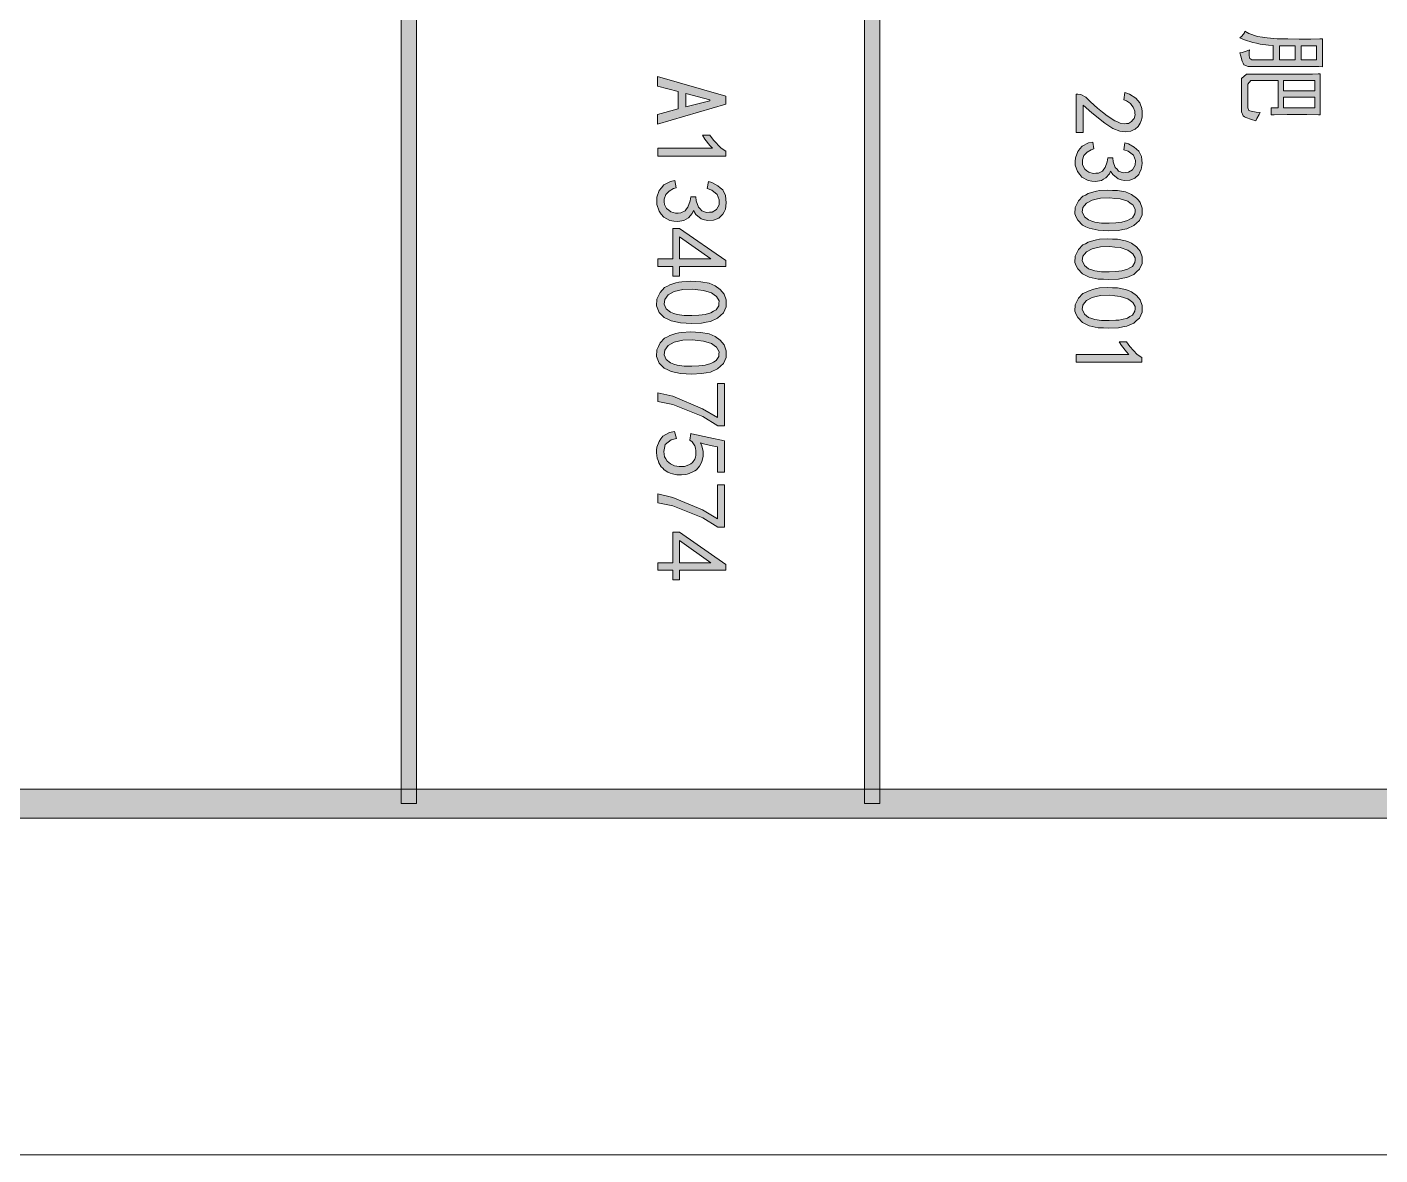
# Model space of a CAD drawing. Header units: millimetres. Extents: x 117 to 78452272, y 10 to 169749766.
# Drawn here: x 78438842 to 78443465, y 169648478 to 169652331 of the extents above; entities that cross this region are included whole.
import ezdxf

# ---------------------------------------------------------------- set-up
doc = ezdxf.new("R2010")
doc.units = ezdxf.units.MM

msp = doc.modelspace()

# ---------------------------------------------------------------- hatches: boundary and pattern name
h = msp.add_hatch(color=0)
h.dxf.hatch_style = 2
h.paths.add_polyline_path([(78440172.786, 169649677.669), (78440121.076, 169649677.669), (78440121.076, 169655684.228), (78440172.786, 169655684.228)])
h = msp.add_hatch(color=0)
h.dxf.hatch_style = 2
h.paths.add_polyline_path([(78441755.977, 169649677.669), (78441704.267, 169649677.669), (78441704.267, 169655684.228), (78441755.977, 169655684.228)])
h = msp.add_hatch(color=0)
h.paths.add_polyline_path([(78443019.858, 169652253.263), (78443018.996, 169652244.645), (78443018.996, 169652232.148), (78443019.858, 169652227.839), (78443020.289, 169652223.53), (78443028.046, 169652219.221), (78443035.371, 169652219.221), (78443100.44, 169652219.221), (78443100.44, 169652267.484), (78443084.496, 169652268.776), (78443056.486, 169652272.655), (78443043.559, 169652275.24), (78443031.062, 169652277.826), (78443002.621, 169652286.875), (78442987.108, 169652293.339), (78442993.572, 169652299.371), (78443002.19, 169652311.006), (78443003.914, 169652317.039), (78443017.703, 169652308.852), (78443047.437, 169652298.51), (78443063.812, 169652295.924), (78443080.187, 169652293.339), (78443114.66, 169652290.322), (78443132.759, 169652290.322), (78443150.857, 169652289.891), (78443189.209, 169652289.46), (78443209.462, 169652289.46), (78443229.715, 169652289.46), (78443259.448, 169652290.322), (78443269.359, 169652290.753), (78443269.359, 169652194.659), (78443256.432, 169652195.52), (78443231.008, 169652195.951), (78443218.511, 169652195.951), (78443026.322, 169652195.951), (78443014.687, 169652195.951), (78443000.036, 169652201.984), (78442997.45, 169652207.586), (78442994.865, 169652213.619), (78442989.694, 169652230.856), (78442987.108, 169652242.921), (78442994.865, 169652244.214), (78443011.24, 169652249.385)])
h.paths.add_polyline_path([(78443122.416, 169652219.221), (78443175.85, 169652219.221), (78443175.85, 169652266.191), (78443122.416, 169652266.191)])
h.paths.add_polyline_path([(78443196.534, 169652219.221), (78443248.244, 169652219.221), (78443248.244, 169652266.191), (78443196.534, 169652266.191)])
h = msp.add_hatch(color=0)
h.paths.add_polyline_path([(78440996.27, 169651999.453), (78440996.27, 169652031.772), (78441067.802, 169652050.732), (78441067.802, 169652110.199), (78440996.27, 169652129.159), (78440996.27, 169652161.478), (78441230.258, 169652094.255), (78441230.258, 169652067.107)])
h.paths.add_polyline_path([(78441093.657, 169652057.627), (78441175.962, 169652079.173), (78441175.962, 169652081.758), (78441093.657, 169652103.735)])
h = msp.add_hatch(color=0)
h.paths.add_polyline_path([(78443261.603, 169652030.91), (78443255.57, 169652031.341), (78443215.926, 169652032.203), (78443182.314, 169652032.203), (78443148.272, 169652032.203), (78443104.318, 169652031.341), (78443093.976, 169652030.91), (78443093.976, 169652054.179), (78443117.245, 169652054.179), (78443117.245, 169652147.688), (78443035.371, 169652147.688), (78443024.167, 169652147.688), (78443013.394, 169652135.623), (78443013.394, 169652123.126), (78443013.394, 169652061.936), (78443013.394, 169652055.041), (78443017.273, 169652045.992), (78443021.151, 169652044.699), (78443025.029, 169652042.976), (78443042.266, 169652039.959), (78443056.055, 169652038.666), (78443052.177, 169652032.203), (78443044.851, 169652017.982), (78443041.835, 169652010.226), (78443026.753, 169652014.535), (78443006.93, 169652021.861), (78443002.19, 169652024.446), (78442997.45, 169652027.032), (78442992.279, 169652040.821), (78442992.279, 169652051.594), (78442992.279, 169652139.932), (78442992.279, 169652155.014), (78443009.947, 169652170.096), (78443027.615, 169652170.096), (78443223.682, 169652170.096), (78443234.886, 169652170.096), (78443253.846, 169652170.527), (78443261.603, 169652171.389)])
h.paths.add_polyline_path([(78443135.344, 169652054.179), (78443243.073, 169652054.179), (78443243.073, 169652090.807), (78443135.344, 169652090.807)])
h.paths.add_polyline_path([(78443135.344, 169652112.784), (78443243.073, 169652112.784), (78443243.073, 169652147.688), (78443135.344, 169652147.688)])
h = msp.add_hatch(color=0)
h.dxf.hatch_style = 2
h.paths.add_polyline_path([(78442432.948, 169652101.58), (78442442.86, 169652100.719), (78442460.096, 169652091.669), (78442467.853, 169652083.051), (78442476.04, 169652074.863), (78442500.172, 169652053.318), (78442516.977, 169652040.39), (78442533.352, 169652027.462), (78442559.207, 169652010.657), (78442568.257, 169652006.348), (78442577.306, 169652002.469), (78442592.819, 169651999.884), (78442599.283, 169652000.746), (78442605.746, 169652001.608), (78442616.519, 169652007.64), (78442620.829, 169652013.242), (78442625.138, 169652018.413), (78442628.585, 169652030.479), (78442627.723, 169652036.943), (78442627.292, 169652043.837), (78442622.121, 169652056.765), (78442617.381, 169652063.229), (78442613.072, 169652069.262), (78442599.283, 169652078.742), (78442590.233, 169652081.758), (78442594.112, 169652106.751), (78442609.194, 169652101.58), (78442630.74, 169652088.222), (78442637.634, 169652080.034), (78442644.529, 169652071.847), (78442651.855, 169652052.887), (78442652.716, 169652041.683), (78442653.147, 169652035.219), (78442653.147, 169652023.584), (78442651.855, 169652018.413), (78442650.993, 169652013.242), (78442646.253, 169652002.469), (78442642.805, 169651996.867), (78442639.358, 169651991.265), (78442628.585, 169651982.216), (78442621.259, 169651978.769), (78442614.365, 169651974.891), (78442597.128, 169651972.305), (78442586.786, 169651973.598), (78442576.875, 169651974.46), (78442552.744, 169651984.371), (78442538.954, 169651993.42), (78442524.734, 169652002.469), (78442481.211, 169652037.805), (78442451.047, 169652063.66), (78442451.047, 169651970.151), (78442427.777, 169651970.151), (78442427.777, 169652101.58)])
h = msp.add_hatch(color=0)
h.dxf.hatch_style = 2
h.paths.add_polyline_path([(78441184.15, 169651917.148), (78441175.531, 169651925.766), (78441158.726, 169651948.174), (78441150.538, 169651961.532), (78441175.962, 169651961.532), (78441187.597, 169651944.726), (78441214.745, 169651917.148), (78441230.258, 169651906.375), (78441230.258, 169651890), (78440997.562, 169651890), (78440997.562, 169651917.148)])
h = msp.add_hatch(color=0)
h.dxf.hatch_style = 2
h.paths.add_polyline_path([(78442483.797, 169651937.832), (78442487.675, 169651914.131), (78442479.057, 169651911.546), (78442465.267, 169651903.358), (78442459.665, 169651897.325), (78442454.063, 169651891.723), (78442448.892, 169651877.072), (78442449.323, 169651868.023), (78442449.323, 169651859.405), (78442456.649, 169651845.184), (78442463.544, 169651840.013), (78442470.438, 169651834.842), (78442485.951, 169651830.533), (78442494.57, 169651830.964), (78442503.619, 169651831.826), (78442516.977, 169651838.721), (78442522.148, 169651844.754), (78442526.888, 169651850.786), (78442533.783, 169651870.609), (78442535.507, 169651884.398), (78442552.744, 169651884.398), (78442554.036, 169651870.609), (78442560.931, 169651850.786), (78442566.964, 169651844.754), (78442572.566, 169651838.721), (78442588.079, 169651833.119), (78442597.559, 169651833.55), (78442606.608, 169651834.412), (78442620.398, 169651842.599), (78442624.707, 169651850.355), (78442629.016, 169651858.543), (78442629.878, 169651874.918), (78442626.43, 169651883.536), (78442623.414, 169651892.585), (78442605.316, 169651906.375), (78442590.233, 169651911.546), (78442594.112, 169651935.246), (78442605.746, 169651931.368), (78442625.138, 169651920.595), (78442633.325, 169651913.7), (78442641.082, 169651906.806), (78442650.131, 169651888.276), (78442651.424, 169651876.641), (78442652.716, 169651865.007), (78442649.7, 169651844.323), (78442645.391, 169651835.704), (78442641.082, 169651826.655), (78442628.154, 169651814.589), (78442619.536, 169651811.142), (78442610.917, 169651807.264), (78442591.526, 169651806.402), (78442581.184, 169651808.987), (78442570.842, 169651811.573), (78442552.744, 169651826.655), (78442544.556, 169651838.721), (78442540.678, 169651829.671), (78442529.043, 169651815.882), (78442521.287, 169651811.142), (78442513.53, 169651805.971), (78442493.277, 169651802.955), (78442480.349, 169651804.247), (78442467.853, 169651805.971), (78442447.169, 169651817.606), (78442439.412, 169651827.086), (78442431.656, 169651836.997), (78442424.33, 169651858.974), (78442424.33, 169651871.47), (78442424.761, 169651883.536), (78442432.518, 169651905.082), (78442440.274, 169651914.131), (78442447.6, 169651923.18), (78442469.146, 169651935.246)])
h = msp.add_hatch(color=0)
h.dxf.hatch_style = 2
h.paths.add_polyline_path([(78441055.736, 169651805.971), (78441060.045, 169651781.84), (78441050.996, 169651779.254), (78441036.345, 169651770.205), (78441030.743, 169651764.172), (78441025.141, 169651758.139), (78441019.539, 169651743.057), (78441019.97, 169651734.008), (78441020.401, 169651724.528), (78441027.727, 169651710.307), (78441035.052, 169651704.705), (78441041.947, 169651699.534), (78441058.322, 169651694.794), (78441067.371, 169651695.225), (78441076.42, 169651696.087), (78441090.641, 169651702.982), (78441095.812, 169651709.445), (78441100.552, 169651715.909), (78441107.877, 169651736.593), (78441110.032, 169651750.814), (78441127.269, 169651750.814), (78441128.992, 169651736.593), (78441136.318, 169651715.909), (78441142.351, 169651709.445), (78441148.383, 169651702.982), (78441164.327, 169651697.38), (78441174.239, 169651697.811), (78441183.719, 169651698.673), (78441197.939, 169651707.291), (78441202.679, 169651715.478), (78441206.988, 169651723.666), (78441207.85, 169651740.902), (78441204.403, 169651749.952), (78441200.955, 169651759.001), (78441181.995, 169651773.652), (78441166.482, 169651779.254), (78441170.791, 169651803.385), (78441182.857, 169651799.507), (78441203.11, 169651788.303), (78441211.297, 169651780.978), (78441219.485, 169651774.083), (78441228.965, 169651754.692), (78441230.258, 169651742.626), (78441231.551, 169651730.56), (78441228.534, 169651709.015), (78441224.225, 169651699.965), (78441219.916, 169651690.916), (78441206.126, 169651677.989), (78441197.077, 169651674.541), (78441188.028, 169651670.663), (78441168.206, 169651669.801), (78441157.002, 169651672.386), (78441146.229, 169651674.972), (78441127.269, 169651690.485), (78441119.512, 169651703.413), (78441115.203, 169651693.932), (78441103.137, 169651679.281), (78441094.95, 169651674.541), (78441086.762, 169651669.37), (78441065.647, 169651665.923), (78441052.289, 169651667.646), (78441039.361, 169651669.37), (78441017.815, 169651681.005), (78441009.628, 169651691.347), (78441001.871, 169651701.258), (78440994.115, 169651724.528), (78440994.115, 169651737.024), (78440994.546, 169651749.952), (78441002.733, 169651772.359), (78441010.49, 169651781.84), (78441018.246, 169651791.32), (78441041.085, 169651803.385)])
h = msp.add_hatch(color=0)
h.paths.add_polyline_path([(78442551.882, 169651772.79), (78442569.118, 169651771.928), (78442596.266, 169651767.188), (78442606.608, 169651762.879), (78442616.519, 169651758.57), (78442633.325, 169651746.504), (78442639.789, 169651738.748), (78442646.253, 169651730.991), (78442652.716, 169651712.031), (78442652.716, 169651700.396), (78442652.716, 169651689.192), (78442643.236, 169651669.37), (78442633.756, 169651660.752), (78442624.276, 169651652.564), (78442600.575, 169651641.36), (78442586.355, 169651638.775), (78442572.135, 169651636.189), (78442539.385, 169651634.466), (78442520.856, 169651635.328), (78442502.326, 169651636.62), (78442472.162, 169651643.084), (78442460.096, 169651648.255), (78442448.461, 169651653.857), (78442432.518, 169651670.663), (78442427.777, 169651681.436), (78442423.037, 169651692.64), (78442424.33, 169651714.616), (78442429.501, 169651725.82), (78442435.103, 169651737.024), (78442449.754, 169651752.537), (78442458.803, 169651756.846), (78442467.853, 169651761.586), (78442487.244, 169651768.05), (78442497.155, 169651769.774), (78442507.497, 169651771.928), (78442534.645, 169651773.221)])
h.paths.add_polyline_path([(78442559.638, 169651745.212), (78442541.971, 169651747.366), (78442510.083, 169651746.073), (78442495.862, 169651742.626), (78442482.073, 169651739.61), (78442462.251, 169651728.837), (78442456.218, 169651721.08), (78442450.616, 169651713.755), (78442448.031, 169651698.673), (78442451.909, 169651690.485), (78442455.356, 169651682.729), (78442469.576, 169651671.525), (78442480.349, 169651668.077), (78442491.122, 169651664.199), (78442514.392, 169651660.752), (78442527.319, 169651660.752), (78442539.816, 169651660.752), (78442563.085, 169651661.614), (78442573.428, 169651662.906), (78442583.77, 169651663.768), (78442602.73, 169651669.37), (78442610.917, 169651674.541), (78442619.536, 169651679.281), (78442628.154, 169651692.209), (78442628.585, 169651700.396), (78442629.016, 169651708.584), (78442620.829, 169651722.804), (78442612.21, 169651728.837), (78442604.023, 169651735.3), (78442577.737, 169651743.488)])
h = msp.add_hatch(color=0)
h.paths.add_polyline_path([(78441048.841, 169651538.371), (78441048.841, 169651642.653), (78441072.111, 169651642.653), (78441230.258, 169651533.2), (78441230.258, 169651512.947), (78441072.111, 169651512.947), (78441072.111, 169651480.197), (78441048.841, 169651480.197), (78441048.841, 169651512.947), (78440997.562, 169651512.947), (78440997.562, 169651538.371)])
h.paths.add_polyline_path([(78441072.111, 169651538.371), (78441178.979, 169651538.371), (78441072.111, 169651614.213)])
h = msp.add_hatch(color=0)
h.paths.add_polyline_path([(78442551.882, 169651606.025), (78442569.118, 169651605.594), (78442596.266, 169651600.854), (78442606.608, 169651596.545), (78442616.519, 169651592.236), (78442633.325, 169651580.17), (78442639.789, 169651572.414), (78442646.253, 169651564.657), (78442652.716, 169651545.266), (78442652.716, 169651534.062), (78442652.716, 169651522.858), (78442643.236, 169651503.036), (78442633.756, 169651494.418), (78442624.276, 169651485.799), (78442600.575, 169651475.026), (78442586.355, 169651472.441), (78442572.135, 169651469.855), (78442539.385, 169651468.132), (78442520.856, 169651468.993), (78442502.326, 169651469.855), (78442472.162, 169651476.75), (78442460.096, 169651481.921), (78442448.461, 169651487.523), (78442432.518, 169651504.329), (78442427.777, 169651515.102), (78442423.037, 169651526.306), (78442424.33, 169651548.282), (78442429.501, 169651559.486), (78442435.103, 169651570.259), (78442449.754, 169651586.203), (78442458.803, 169651590.512), (78442467.853, 169651595.252), (78442487.244, 169651601.716), (78442497.155, 169651603.44), (78442507.497, 169651605.594), (78442534.645, 169651606.887)])
h.paths.add_polyline_path([(78442559.638, 169651578.877), (78442541.971, 169651581.032), (78442510.083, 169651579.739), (78442495.862, 169651576.292), (78442482.073, 169651573.276), (78442462.251, 169651562.503), (78442456.218, 169651554.746), (78442450.616, 169651547.42), (78442448.031, 169651532.338), (78442451.909, 169651524.151), (78442455.356, 169651516.394), (78442469.576, 169651505.191), (78442480.349, 169651501.743), (78442491.122, 169651497.865), (78442514.392, 169651494.418), (78442527.319, 169651494.418), (78442539.816, 169651494.418), (78442563.085, 169651495.279), (78442573.428, 169651496.572), (78442583.77, 169651497.434), (78442602.73, 169651503.036), (78442610.917, 169651508.207), (78442619.536, 169651512.947), (78442628.154, 169651525.875), (78442628.585, 169651534.062), (78442629.016, 169651542.25), (78442620.829, 169651556.47), (78442612.21, 169651562.503), (78442604.023, 169651568.966), (78442577.737, 169651577.154)])
h = msp.add_hatch(color=0)
h.paths.add_polyline_path([(78441126.838, 169651461.668), (78441144.505, 169651460.806), (78441172.946, 169651455.635), (78441183.719, 169651451.326), (78441194.061, 169651447.017), (78441211.297, 169651434.52), (78441218.192, 169651426.333), (78441224.656, 169651418.145), (78441231.551, 169651398.323), (78441231.551, 169651386.257), (78441231.551, 169651374.623), (78441221.639, 169651353.939), (78441211.728, 169651345.32), (78441202.248, 169651336.271), (78441177.255, 169651325.067), (78441162.604, 169651322.051), (78441147.522, 169651319.465), (78441113.479, 169651317.741), (78441094.519, 169651319.034), (78441075.128, 169651319.896), (78441043.671, 169651326.791), (78441031.605, 169651332.393), (78441019.108, 169651337.995), (78441002.302, 169651355.231), (78440997.562, 169651366.866), (78440992.822, 169651378.501), (78440994.115, 169651401.339), (78440999.717, 169651412.974), (78441005.319, 169651424.178), (78441020.832, 169651440.553), (78441030.312, 169651445.293), (78441039.361, 169651450.033), (78441059.614, 169651456.928), (78441069.956, 169651458.652), (78441080.298, 169651460.806), (78441108.739, 169651462.099)])
h.paths.add_polyline_path([(78441135.025, 169651433.227), (78441116.496, 169651434.951), (78441083.315, 169651433.658), (78441068.664, 169651430.211), (78441054.013, 169651427.194), (78441033.328, 169651415.991), (78441027.296, 169651408.234), (78441021.263, 169651400.478), (78441019.108, 169651384.534), (78441022.556, 169651376.346), (78441026.434, 169651368.159), (78441041.085, 169651356.524), (78441052.289, 169651352.646), (78441063.493, 169651348.767), (78441088.055, 169651345.32), (78441100.982, 169651345.32), (78441114.341, 169651345.32), (78441138.041, 169651346.182), (78441149.245, 169651347.044), (78441160.018, 169651348.337), (78441179.41, 169651354.369), (78441188.459, 169651359.54), (78441197.077, 169651364.28), (78441206.126, 169651378.07), (78441206.557, 169651386.257), (78441206.988, 169651394.876), (78441198.37, 169651409.958), (78441189.752, 169651415.991), (78441180.702, 169651422.454), (78441153.554, 169651431.073)])
h = msp.add_hatch(color=0)
h.paths.add_polyline_path([(78442551.882, 169651439.691), (78442569.118, 169651439.26), (78442596.266, 169651434.52), (78442606.608, 169651430.211), (78442616.519, 169651425.902), (78442633.325, 169651413.836), (78442639.789, 169651406.08), (78442646.253, 169651398.323), (78442652.716, 169651378.932), (78442652.716, 169651367.728), (78442652.716, 169651356.524), (78442643.236, 169651336.702), (78442633.756, 169651328.083), (78442624.276, 169651319.465), (78442600.575, 169651308.692), (78442586.355, 169651306.107), (78442572.135, 169651303.521), (78442539.385, 169651301.798), (78442520.856, 169651302.659), (78442502.326, 169651303.521), (78442472.162, 169651309.985), (78442460.096, 169651315.587), (78442448.461, 169651321.189), (78442432.518, 169651337.995), (78442427.777, 169651348.767), (78442423.037, 169651359.971), (78442424.33, 169651381.948), (78442429.501, 169651393.152), (78442435.103, 169651403.925), (78442449.754, 169651419.869), (78442458.803, 169651424.178), (78442467.853, 169651428.918), (78442487.244, 169651435.382), (78442497.155, 169651437.106), (78442507.497, 169651439.26), (78442534.645, 169651440.553)])
h.paths.add_polyline_path([(78442559.638, 169651412.543), (78442541.971, 169651414.698), (78442510.083, 169651413.405), (78442495.862, 169651409.958), (78442482.073, 169651406.511), (78442462.251, 169651396.168), (78442456.218, 169651388.412), (78442450.616, 169651381.086), (78442448.031, 169651365.573), (78442451.909, 169651357.817), (78442455.356, 169651350.06), (78442469.576, 169651338.856), (78442480.349, 169651335.409), (78442491.122, 169651331.531), (78442514.392, 169651328.083), (78442527.319, 169651328.083), (78442539.816, 169651328.083), (78442563.085, 169651328.945), (78442573.428, 169651329.807), (78442583.77, 169651331.1), (78442602.73, 169651336.702), (78442610.917, 169651341.873), (78442619.536, 169651346.613), (78442628.154, 169651359.54), (78442628.585, 169651367.728), (78442629.016, 169651375.915), (78442620.829, 169651390.136), (78442612.21, 169651396.168), (78442604.023, 169651402.632), (78442577.737, 169651410.389)])
h = msp.add_hatch(color=0)
h.paths.add_polyline_path([(78441126.838, 169651288.439), (78441144.505, 169651287.577), (78441172.946, 169651282.837), (78441183.719, 169651278.097), (78441194.061, 169651273.788), (78441211.297, 169651261.291), (78441218.192, 169651253.104), (78441224.656, 169651245.347), (78441231.551, 169651225.094), (78441231.551, 169651213.459), (78441231.551, 169651201.394), (78441221.639, 169651181.141), (78441211.728, 169651172.091), (78441202.248, 169651163.473), (78441177.255, 169651151.838), (78441162.604, 169651149.253), (78441147.522, 169651146.667), (78441113.479, 169651144.943), (78441094.519, 169651145.805), (78441075.128, 169651146.667), (78441043.671, 169651153.562), (78441031.605, 169651159.164), (78441019.108, 169651165.197), (78441002.302, 169651182.433), (78440997.562, 169651193.637), (78440992.822, 169651205.272), (78440994.115, 169651228.111), (78440999.717, 169651239.745), (78441005.319, 169651251.38), (78441020.832, 169651267.324), (78441030.312, 169651272.064), (78441039.361, 169651276.804), (78441059.614, 169651283.699), (78441069.956, 169651285.854), (78441080.298, 169651287.577), (78441108.739, 169651289.301)])
h.paths.add_polyline_path([(78441135.025, 169651259.998), (78441116.496, 169651262.153), (78441083.315, 169651260.86), (78441068.664, 169651257.413), (78441054.013, 169651253.966), (78441033.328, 169651242.762), (78441027.296, 169651235.005), (78441021.263, 169651227.249), (78441019.108, 169651211.305), (78441022.556, 169651203.117), (78441026.434, 169651195.361), (78441041.085, 169651183.295), (78441052.289, 169651179.417), (78441063.493, 169651175.97), (78441088.055, 169651172.091), (78441100.982, 169651172.091), (78441114.341, 169651172.091), (78441138.041, 169651173.384), (78441149.245, 169651174.246), (78441160.018, 169651175.108), (78441179.41, 169651181.141), (78441188.459, 169651186.312), (78441197.077, 169651191.483), (78441206.126, 169651204.841), (78441206.557, 169651213.459), (78441206.988, 169651221.647), (78441198.37, 169651236.729), (78441189.752, 169651243.193), (78441180.702, 169651249.656), (78441153.554, 169651257.844)])
h = msp.add_hatch(color=0)
h.dxf.hatch_style = 2
h.paths.add_polyline_path([(78442607.039, 169651212.167), (78442598.852, 169651220.785), (78442582.477, 169651242.331), (78442574.72, 169651255.258), (78442599.283, 169651255.258), (78442610.486, 169651238.884), (78442636.342, 169651212.167), (78442651.424, 169651201.825), (78442651.424, 169651186.312), (78442427.777, 169651186.312), (78442427.777, 169651212.167)])
h = msp.add_hatch(color=0)
h.dxf.hatch_style = 2
h.paths.add_polyline_path([(78440997.562, 169651081.599), (78441048.841, 169651069.533), (78441150.969, 169651026.872), (78441201.817, 169650996.277), (78441201.817, 169651112.625), (78441225.949, 169651112.625), (78441225.949, 169650968.267), (78441203.11, 169650968.267), (78441151.831, 169650999.724), (78441048.841, 169651041.523), (78440997.562, 169651051.865)])
h = msp.add_hatch(color=0)
h.dxf.hatch_style = 2
h.paths.add_polyline_path([(78441061.338, 169650924.745), (78441042.809, 169650920.005), (78441022.556, 169650904.061), (78441020.832, 169650892.426), (78441018.677, 169650880.791), (78441020.832, 169650862.262), (78441025.572, 169650855.367), (78441029.881, 169650848.041), (78441041.085, 169650838.13), (78441048.411, 169650835.114), (78441055.305, 169650831.667), (78441071.249, 169650829.081), (78441080.298, 169650829.512), (78441088.917, 169650829.943), (78441103.999, 169650834.683), (78441110.032, 169650838.992), (78441116.065, 169650843.301), (78441124.252, 169650854.505), (78441125.976, 169650861.4), (78441128.13, 169650867.864), (78441128.13, 169650883.377), (78441125.976, 169650891.564), (78441124.252, 169650900.182), (78441114.772, 169650913.972), (78441107.015, 169650919.574), (78441110.032, 169650942.412), (78441113.91, 169650941.12), (78441172.084, 169650928.192), (78441225.949, 169650916.557), (78441225.949, 169650809.69), (78441201.817, 169650809.69), (78441201.817, 169650896.304), (78441183.719, 169650899.752), (78441154.416, 169650906.646), (78441143.643, 169650910.094), (78441148.383, 169650899.752), (78441152.693, 169650880.791), (78441152.262, 169650872.173), (78441152.262, 169650863.124), (78441147.953, 169650846.318), (78441144.505, 169650838.13), (78441140.627, 169650830.374), (78441130.285, 169650818.308), (78441124.252, 169650814.43), (78441117.788, 169650810.983), (78441104.861, 169650805.381), (78441098.397, 169650803.657), (78441091.933, 169650801.933), (78441078.144, 169650800.64), (78441070.818, 169650801.071), (78441063.062, 169650801.502), (78441047.98, 169650804.519), (78441040.223, 169650807.104), (78441032.467, 169650809.69), (78441019.539, 169650817.877), (78441014.368, 169650823.479), (78441009.628, 169650828.65), (78441001.441, 169650842.009), (78440998.424, 169650849.765), (78440995.408, 169650857.522), (78440992.822, 169650875.62), (78440993.684, 169650885.531), (78440994.115, 169650895.873), (78441001.871, 169650914.834), (78441008.335, 169650924.314), (78441015.23, 169650933.363), (78441038.069, 169650945.86), (78441054.443, 169650949.307)])
h = msp.add_hatch(color=0)
h.dxf.hatch_style = 2
h.paths.add_polyline_path([(78440997.562, 169650735.572), (78441048.841, 169650723.506), (78441150.969, 169650680.845), (78441201.817, 169650650.25), (78441201.817, 169650766.598), (78441225.949, 169650766.598), (78441225.949, 169650621.81), (78441203.11, 169650621.81), (78441151.831, 169650653.698), (78441048.841, 169650695.497), (78440997.562, 169650705.839)])
h = msp.add_hatch(color=0)
h.paths.add_polyline_path([(78441048.841, 169650500.291), (78441048.841, 169650604.573), (78441072.111, 169650604.573), (78441230.258, 169650495.12), (78441230.258, 169650474.867), (78441072.111, 169650474.867), (78441072.111, 169650442.117), (78441048.841, 169650442.117), (78441048.841, 169650474.867), (78440997.562, 169650474.867), (78440997.562, 169650500.291)])
h.paths.add_polyline_path([(78441072.111, 169650500.291), (78441178.979, 169650500.291), (78441072.111, 169650576.132)])
h = msp.add_hatch(color=0)
h.dxf.hatch_style = 2
h.paths.add_polyline_path([(78382125.616, 169649627.683), (78382225.589, 169649727.656), (78451021.565, 169649727.656), (78451121.538, 169649627.683)])

# ---------------------------------------------------------------- linework, layer by layer
at = {"color": 0, "lineweight": 0}
for points in [[(78380975.066, 169648477.564), (78452272.087, 169648477.564), (78452272.087, 169749421.277), (78380975.066, 169749421.277)], [(78440172.786, 169649677.669), (78440121.076, 169649677.669), (78440121.076, 169655684.228), (78440172.786, 169655684.228)], [(78441755.977, 169649677.669), (78441704.267, 169649677.669), (78441704.267, 169655684.228), (78441755.977, 169655684.228)], [(78443019.858, 169652253.263), (78443018.996, 169652244.645), (78443018.996, 169652232.148), (78443019.858, 169652227.839), (78443020.289, 169652223.53), (78443028.046, 169652219.221), (78443035.371, 169652219.221), (78443100.44, 169652219.221), (78443100.44, 169652267.484), (78443084.496, 169652268.776), (78443056.486, 169652272.655), (78443043.559, 169652275.24), (78443031.062, 169652277.826), (78443002.621, 169652286.875), (78442987.108, 169652293.339), (78442993.572, 169652299.371), (78443002.19, 169652311.006), (78443003.914, 169652317.039), (78443017.703, 169652308.852), (78443047.437, 169652298.51), (78443063.812, 169652295.924), (78443080.187, 169652293.339), (78443114.66, 169652290.322), (78443132.759, 169652290.322), (78443150.857, 169652289.891), (78443189.209, 169652289.46), (78443209.462, 169652289.46), (78443229.715, 169652289.46), (78443259.448, 169652290.322), (78443269.359, 169652290.753), (78443269.359, 169652194.659), (78443256.432, 169652195.52), (78443231.008, 169652195.951), (78443218.511, 169652195.951), (78443026.322, 169652195.951), (78443014.687, 169652195.951), (78443000.036, 169652201.984), (78442997.45, 169652207.586), (78442994.865, 169652213.619), (78442989.694, 169652230.856), (78442987.108, 169652242.921), (78442994.865, 169652244.214), (78443011.24, 169652249.385)], [(78443122.416, 169652219.221), (78443175.85, 169652219.221), (78443175.85, 169652266.191), (78443122.416, 169652266.191)], [(78443196.534, 169652219.221), (78443248.244, 169652219.221), (78443248.244, 169652266.191), (78443196.534, 169652266.191)], [(78440996.27, 169651999.453), (78440996.27, 169652031.772), (78441067.802, 169652050.732), (78441067.802, 169652110.199), (78440996.27, 169652129.159), (78440996.27, 169652161.478), (78441230.258, 169652094.255), (78441230.258, 169652067.107)], [(78443261.603, 169652030.91), (78443255.57, 169652031.341), (78443215.926, 169652032.203), (78443182.314, 169652032.203), (78443148.272, 169652032.203), (78443104.318, 169652031.341), (78443093.976, 169652030.91), (78443093.976, 169652054.179), (78443117.245, 169652054.179), (78443117.245, 169652147.688), (78443035.371, 169652147.688), (78443024.167, 169652147.688), (78443013.394, 169652135.623), (78443013.394, 169652123.126), (78443013.394, 169652061.936), (78443013.394, 169652055.041), (78443017.273, 169652045.992), (78443021.151, 169652044.699), (78443025.029, 169652042.976), (78443042.266, 169652039.959), (78443056.055, 169652038.666), (78443052.177, 169652032.203), (78443044.851, 169652017.982), (78443041.835, 169652010.226), (78443026.753, 169652014.535), (78443006.93, 169652021.861), (78443002.19, 169652024.446), (78442997.45, 169652027.032), (78442992.279, 169652040.821), (78442992.279, 169652051.594), (78442992.279, 169652139.932), (78442992.279, 169652155.014), (78443009.947, 169652170.096), (78443027.615, 169652170.096), (78443223.682, 169652170.096), (78443234.886, 169652170.096), (78443253.846, 169652170.527), (78443261.603, 169652171.389)], [(78443135.344, 169652112.784), (78443243.073, 169652112.784), (78443243.073, 169652147.688), (78443135.344, 169652147.688)], [(78441093.657, 169652057.627), (78441175.962, 169652079.173), (78441175.962, 169652081.758), (78441093.657, 169652103.735)], [(78442432.948, 169652101.58), (78442442.86, 169652100.719), (78442460.096, 169652091.669), (78442467.853, 169652083.051), (78442476.04, 169652074.863), (78442500.172, 169652053.318), (78442516.977, 169652040.39), (78442533.352, 169652027.462), (78442559.207, 169652010.657), (78442568.257, 169652006.348), (78442577.306, 169652002.469), (78442592.819, 169651999.884), (78442599.283, 169652000.746), (78442605.746, 169652001.608), (78442616.519, 169652007.64), (78442620.829, 169652013.242), (78442625.138, 169652018.413), (78442628.585, 169652030.479), (78442627.723, 169652036.943), (78442627.292, 169652043.837), (78442622.121, 169652056.765), (78442617.381, 169652063.229), (78442613.072, 169652069.262), (78442599.283, 169652078.742), (78442590.233, 169652081.758), (78442594.112, 169652106.751), (78442609.194, 169652101.58), (78442630.74, 169652088.222), (78442637.634, 169652080.034), (78442644.529, 169652071.847), (78442651.855, 169652052.887), (78442652.716, 169652041.683), (78442653.147, 169652035.219), (78442653.147, 169652023.584), (78442651.855, 169652018.413), (78442650.993, 169652013.242), (78442646.253, 169652002.469), (78442642.805, 169651996.867), (78442639.358, 169651991.265), (78442628.585, 169651982.216), (78442621.259, 169651978.769), (78442614.365, 169651974.891), (78442597.128, 169651972.305), (78442586.786, 169651973.598), (78442576.875, 169651974.46), (78442552.744, 169651984.371), (78442538.954, 169651993.42), (78442524.734, 169652002.469), (78442481.211, 169652037.805), (78442451.047, 169652063.66), (78442451.047, 169651970.151), (78442427.777, 169651970.151), (78442427.777, 169652101.58)], [(78443135.344, 169652054.179), (78443243.073, 169652054.179), (78443243.073, 169652090.807), (78443135.344, 169652090.807)], [(78441184.15, 169651917.148), (78441175.531, 169651925.766), (78441158.726, 169651948.174), (78441150.538, 169651961.532), (78441175.962, 169651961.532), (78441187.597, 169651944.726), (78441214.745, 169651917.148), (78441230.258, 169651906.375), (78441230.258, 169651890), (78440997.562, 169651890), (78440997.562, 169651917.148)], [(78442483.797, 169651937.832), (78442487.675, 169651914.131), (78442479.057, 169651911.546), (78442465.267, 169651903.358), (78442459.665, 169651897.325), (78442454.063, 169651891.723), (78442448.892, 169651877.072), (78442449.323, 169651868.023), (78442449.323, 169651859.405), (78442456.649, 169651845.184), (78442463.544, 169651840.013), (78442470.438, 169651834.842), (78442485.951, 169651830.533), (78442494.57, 169651830.964), (78442503.619, 169651831.826), (78442516.977, 169651838.721), (78442522.148, 169651844.754), (78442526.888, 169651850.786), (78442533.783, 169651870.609), (78442535.507, 169651884.398), (78442552.744, 169651884.398), (78442554.036, 169651870.609), (78442560.931, 169651850.786), (78442566.964, 169651844.754), (78442572.566, 169651838.721), (78442588.079, 169651833.119), (78442597.559, 169651833.55), (78442606.608, 169651834.412), (78442620.398, 169651842.599), (78442624.707, 169651850.355), (78442629.016, 169651858.543), (78442629.878, 169651874.918), (78442626.43, 169651883.536), (78442623.414, 169651892.585), (78442605.316, 169651906.375), (78442590.233, 169651911.546), (78442594.112, 169651935.246), (78442605.746, 169651931.368), (78442625.138, 169651920.595), (78442633.325, 169651913.7), (78442641.082, 169651906.806), (78442650.131, 169651888.276), (78442651.424, 169651876.641), (78442652.716, 169651865.007), (78442649.7, 169651844.323), (78442645.391, 169651835.704), (78442641.082, 169651826.655), (78442628.154, 169651814.589), (78442619.536, 169651811.142), (78442610.917, 169651807.264), (78442591.526, 169651806.402), (78442581.184, 169651808.987), (78442570.842, 169651811.573), (78442552.744, 169651826.655), (78442544.556, 169651838.721), (78442540.678, 169651829.671), (78442529.043, 169651815.882), (78442521.287, 169651811.142), (78442513.53, 169651805.971), (78442493.277, 169651802.955), (78442480.349, 169651804.247), (78442467.853, 169651805.971), (78442447.169, 169651817.606), (78442439.412, 169651827.086), (78442431.656, 169651836.997), (78442424.33, 169651858.974), (78442424.33, 169651871.47), (78442424.761, 169651883.536), (78442432.518, 169651905.082), (78442440.274, 169651914.131), (78442447.6, 169651923.18), (78442469.146, 169651935.246)], [(78441055.736, 169651805.971), (78441060.045, 169651781.84), (78441050.996, 169651779.254), (78441036.345, 169651770.205), (78441030.743, 169651764.172), (78441025.141, 169651758.139), (78441019.539, 169651743.057), (78441019.97, 169651734.008), (78441020.401, 169651724.528), (78441027.727, 169651710.307), (78441035.052, 169651704.705), (78441041.947, 169651699.534), (78441058.322, 169651694.794), (78441067.371, 169651695.225), (78441076.42, 169651696.087), (78441090.641, 169651702.982), (78441095.812, 169651709.445), (78441100.552, 169651715.909), (78441107.877, 169651736.593), (78441110.032, 169651750.814), (78441127.269, 169651750.814), (78441128.992, 169651736.593), (78441136.318, 169651715.909), (78441142.351, 169651709.445), (78441148.383, 169651702.982), (78441164.327, 169651697.38), (78441174.239, 169651697.811), (78441183.719, 169651698.673), (78441197.939, 169651707.291), (78441202.679, 169651715.478), (78441206.988, 169651723.666), (78441207.85, 169651740.902), (78441204.403, 169651749.952), (78441200.955, 169651759.001), (78441181.995, 169651773.652), (78441166.482, 169651779.254), (78441170.791, 169651803.385), (78441182.857, 169651799.507), (78441203.11, 169651788.303), (78441211.297, 169651780.978), (78441219.485, 169651774.083), (78441228.965, 169651754.692), (78441230.258, 169651742.626), (78441231.551, 169651730.56), (78441228.534, 169651709.015), (78441224.225, 169651699.965), (78441219.916, 169651690.916), (78441206.126, 169651677.989), (78441197.077, 169651674.541), (78441188.028, 169651670.663), (78441168.206, 169651669.801), (78441157.002, 169651672.386), (78441146.229, 169651674.972), (78441127.269, 169651690.485), (78441119.512, 169651703.413), (78441115.203, 169651693.932), (78441103.137, 169651679.281), (78441094.95, 169651674.541), (78441086.762, 169651669.37), (78441065.647, 169651665.923), (78441052.289, 169651667.646), (78441039.361, 169651669.37), (78441017.815, 169651681.005), (78441009.628, 169651691.347), (78441001.871, 169651701.258), (78440994.115, 169651724.528), (78440994.115, 169651737.024), (78440994.546, 169651749.952), (78441002.733, 169651772.359), (78441010.49, 169651781.84), (78441018.246, 169651791.32), (78441041.085, 169651803.385)], [(78442551.882, 169651772.79), (78442569.118, 169651771.928), (78442596.266, 169651767.188), (78442606.608, 169651762.879), (78442616.519, 169651758.57), (78442633.325, 169651746.504), (78442639.789, 169651738.748), (78442646.253, 169651730.991), (78442652.716, 169651712.031), (78442652.716, 169651700.396), (78442652.716, 169651689.192), (78442643.236, 169651669.37), (78442633.756, 169651660.752), (78442624.276, 169651652.564), (78442600.575, 169651641.36), (78442586.355, 169651638.775), (78442572.135, 169651636.189), (78442539.385, 169651634.466), (78442520.856, 169651635.328), (78442502.326, 169651636.62), (78442472.162, 169651643.084), (78442460.096, 169651648.255), (78442448.461, 169651653.857), (78442432.518, 169651670.663), (78442427.777, 169651681.436), (78442423.037, 169651692.64), (78442424.33, 169651714.616), (78442429.501, 169651725.82), (78442435.103, 169651737.024), (78442449.754, 169651752.537), (78442458.803, 169651756.846), (78442467.853, 169651761.586), (78442487.244, 169651768.05), (78442497.155, 169651769.774), (78442507.497, 169651771.928), (78442534.645, 169651773.221)], [(78442559.638, 169651745.212), (78442541.971, 169651747.366), (78442510.083, 169651746.073), (78442495.862, 169651742.626), (78442482.073, 169651739.61), (78442462.251, 169651728.837), (78442456.218, 169651721.08), (78442450.616, 169651713.755), (78442448.031, 169651698.673), (78442451.909, 169651690.485), (78442455.356, 169651682.729), (78442469.576, 169651671.525), (78442480.349, 169651668.077), (78442491.122, 169651664.199), (78442514.392, 169651660.752), (78442527.319, 169651660.752), (78442539.816, 169651660.752), (78442563.085, 169651661.614), (78442573.428, 169651662.906), (78442583.77, 169651663.768), (78442602.73, 169651669.37), (78442610.917, 169651674.541), (78442619.536, 169651679.281), (78442628.154, 169651692.209), (78442628.585, 169651700.396), (78442629.016, 169651708.584), (78442620.829, 169651722.804), (78442612.21, 169651728.837), (78442604.023, 169651735.3), (78442577.737, 169651743.488)], [(78441048.841, 169651538.371), (78441048.841, 169651642.653), (78441072.111, 169651642.653), (78441230.258, 169651533.2), (78441230.258, 169651512.947), (78441072.111, 169651512.947), (78441072.111, 169651480.197), (78441048.841, 169651480.197), (78441048.841, 169651512.947), (78440997.562, 169651512.947), (78440997.562, 169651538.371)], [(78441072.111, 169651538.371), (78441178.979, 169651538.371), (78441072.111, 169651614.213)], [(78442551.882, 169651606.025), (78442569.118, 169651605.594), (78442596.266, 169651600.854), (78442606.608, 169651596.545), (78442616.519, 169651592.236), (78442633.325, 169651580.17), (78442639.789, 169651572.414), (78442646.253, 169651564.657), (78442652.716, 169651545.266), (78442652.716, 169651534.062), (78442652.716, 169651522.858), (78442643.236, 169651503.036), (78442633.756, 169651494.418), (78442624.276, 169651485.799), (78442600.575, 169651475.026), (78442586.355, 169651472.441), (78442572.135, 169651469.855), (78442539.385, 169651468.132), (78442520.856, 169651468.993), (78442502.326, 169651469.855), (78442472.162, 169651476.75), (78442460.096, 169651481.921), (78442448.461, 169651487.523), (78442432.518, 169651504.329), (78442427.777, 169651515.102), (78442423.037, 169651526.306), (78442424.33, 169651548.282), (78442429.501, 169651559.486), (78442435.103, 169651570.259), (78442449.754, 169651586.203), (78442458.803, 169651590.512), (78442467.853, 169651595.252), (78442487.244, 169651601.716), (78442497.155, 169651603.44), (78442507.497, 169651605.594), (78442534.645, 169651606.887)], [(78442559.638, 169651578.877), (78442541.971, 169651581.032), (78442510.083, 169651579.739), (78442495.862, 169651576.292), (78442482.073, 169651573.276), (78442462.251, 169651562.503), (78442456.218, 169651554.746), (78442450.616, 169651547.42), (78442448.031, 169651532.338), (78442451.909, 169651524.151), (78442455.356, 169651516.394), (78442469.576, 169651505.191), (78442480.349, 169651501.743), (78442491.122, 169651497.865), (78442514.392, 169651494.418), (78442527.319, 169651494.418), (78442539.816, 169651494.418), (78442563.085, 169651495.279), (78442573.428, 169651496.572), (78442583.77, 169651497.434), (78442602.73, 169651503.036), (78442610.917, 169651508.207), (78442619.536, 169651512.947), (78442628.154, 169651525.875), (78442628.585, 169651534.062), (78442629.016, 169651542.25), (78442620.829, 169651556.47), (78442612.21, 169651562.503), (78442604.023, 169651568.966), (78442577.737, 169651577.154)], [(78441126.838, 169651461.668), (78441144.505, 169651460.806), (78441172.946, 169651455.635), (78441183.719, 169651451.326), (78441194.061, 169651447.017), (78441211.297, 169651434.52), (78441218.192, 169651426.333), (78441224.656, 169651418.145), (78441231.551, 169651398.323), (78441231.551, 169651386.257), (78441231.551, 169651374.623), (78441221.639, 169651353.939), (78441211.728, 169651345.32), (78441202.248, 169651336.271), (78441177.255, 169651325.067), (78441162.604, 169651322.051), (78441147.522, 169651319.465), (78441113.479, 169651317.741), (78441094.519, 169651319.034), (78441075.128, 169651319.896), (78441043.671, 169651326.791), (78441031.605, 169651332.393), (78441019.108, 169651337.995), (78441002.302, 169651355.231), (78440997.562, 169651366.866), (78440992.822, 169651378.501), (78440994.115, 169651401.339), (78440999.717, 169651412.974), (78441005.319, 169651424.178), (78441020.832, 169651440.553), (78441030.312, 169651445.293), (78441039.361, 169651450.033), (78441059.614, 169651456.928), (78441069.956, 169651458.652), (78441080.298, 169651460.806), (78441108.739, 169651462.099)], [(78441135.025, 169651433.227), (78441116.496, 169651434.951), (78441083.315, 169651433.658), (78441068.664, 169651430.211), (78441054.013, 169651427.194), (78441033.328, 169651415.991), (78441027.296, 169651408.234), (78441021.263, 169651400.478), (78441019.108, 169651384.534), (78441022.556, 169651376.346), (78441026.434, 169651368.159), (78441041.085, 169651356.524), (78441052.289, 169651352.646), (78441063.493, 169651348.767), (78441088.055, 169651345.32), (78441100.982, 169651345.32), (78441114.341, 169651345.32), (78441138.041, 169651346.182), (78441149.245, 169651347.044), (78441160.018, 169651348.337), (78441179.41, 169651354.369), (78441188.459, 169651359.54), (78441197.077, 169651364.28), (78441206.126, 169651378.07), (78441206.557, 169651386.257), (78441206.988, 169651394.876), (78441198.37, 169651409.958), (78441189.752, 169651415.991), (78441180.702, 169651422.454), (78441153.554, 169651431.073)], [(78442551.882, 169651439.691), (78442569.118, 169651439.26), (78442596.266, 169651434.52), (78442606.608, 169651430.211), (78442616.519, 169651425.902), (78442633.325, 169651413.836), (78442639.789, 169651406.08), (78442646.253, 169651398.323), (78442652.716, 169651378.932), (78442652.716, 169651367.728), (78442652.716, 169651356.524), (78442643.236, 169651336.702), (78442633.756, 169651328.083), (78442624.276, 169651319.465), (78442600.575, 169651308.692), (78442586.355, 169651306.107), (78442572.135, 169651303.521), (78442539.385, 169651301.798), (78442520.856, 169651302.659), (78442502.326, 169651303.521), (78442472.162, 169651309.985), (78442460.096, 169651315.587), (78442448.461, 169651321.189), (78442432.518, 169651337.995), (78442427.777, 169651348.767), (78442423.037, 169651359.971), (78442424.33, 169651381.948), (78442429.501, 169651393.152), (78442435.103, 169651403.925), (78442449.754, 169651419.869), (78442458.803, 169651424.178), (78442467.853, 169651428.918), (78442487.244, 169651435.382), (78442497.155, 169651437.106), (78442507.497, 169651439.26), (78442534.645, 169651440.553)], [(78442559.638, 169651412.543), (78442541.971, 169651414.698), (78442510.083, 169651413.405), (78442495.862, 169651409.958), (78442482.073, 169651406.511), (78442462.251, 169651396.168), (78442456.218, 169651388.412), (78442450.616, 169651381.086), (78442448.031, 169651365.573), (78442451.909, 169651357.817), (78442455.356, 169651350.06), (78442469.576, 169651338.856), (78442480.349, 169651335.409), (78442491.122, 169651331.531), (78442514.392, 169651328.083), (78442527.319, 169651328.083), (78442539.816, 169651328.083), (78442563.085, 169651328.945), (78442573.428, 169651329.807), (78442583.77, 169651331.1), (78442602.73, 169651336.702), (78442610.917, 169651341.873), (78442619.536, 169651346.613), (78442628.154, 169651359.54), (78442628.585, 169651367.728), (78442629.016, 169651375.915), (78442620.829, 169651390.136), (78442612.21, 169651396.168), (78442604.023, 169651402.632), (78442577.737, 169651410.389)], [(78441126.838, 169651288.439), (78441144.505, 169651287.577), (78441172.946, 169651282.837), (78441183.719, 169651278.097), (78441194.061, 169651273.788), (78441211.297, 169651261.291), (78441218.192, 169651253.104), (78441224.656, 169651245.347), (78441231.551, 169651225.094), (78441231.551, 169651213.459), (78441231.551, 169651201.394), (78441221.639, 169651181.141), (78441211.728, 169651172.091), (78441202.248, 169651163.473), (78441177.255, 169651151.838), (78441162.604, 169651149.253), (78441147.522, 169651146.667), (78441113.479, 169651144.943), (78441094.519, 169651145.805), (78441075.128, 169651146.667), (78441043.671, 169651153.562), (78441031.605, 169651159.164), (78441019.108, 169651165.197), (78441002.302, 169651182.433), (78440997.562, 169651193.637), (78440992.822, 169651205.272), (78440994.115, 169651228.111), (78440999.717, 169651239.745), (78441005.319, 169651251.38), (78441020.832, 169651267.324), (78441030.312, 169651272.064), (78441039.361, 169651276.804), (78441059.614, 169651283.699), (78441069.956, 169651285.854), (78441080.298, 169651287.577), (78441108.739, 169651289.301)], [(78441135.025, 169651259.998), (78441116.496, 169651262.153), (78441083.315, 169651260.86), (78441068.664, 169651257.413), (78441054.013, 169651253.966), (78441033.328, 169651242.762), (78441027.296, 169651235.005), (78441021.263, 169651227.249), (78441019.108, 169651211.305), (78441022.556, 169651203.117), (78441026.434, 169651195.361), (78441041.085, 169651183.295), (78441052.289, 169651179.417), (78441063.493, 169651175.97), (78441088.055, 169651172.091), (78441100.982, 169651172.091), (78441114.341, 169651172.091), (78441138.041, 169651173.384), (78441149.245, 169651174.246), (78441160.018, 169651175.108), (78441179.41, 169651181.141), (78441188.459, 169651186.312), (78441197.077, 169651191.483), (78441206.126, 169651204.841), (78441206.557, 169651213.459), (78441206.988, 169651221.647), (78441198.37, 169651236.729), (78441189.752, 169651243.193), (78441180.702, 169651249.656), (78441153.554, 169651257.844)], [(78442607.039, 169651212.167), (78442598.852, 169651220.785), (78442582.477, 169651242.331), (78442574.72, 169651255.258), (78442599.283, 169651255.258), (78442610.486, 169651238.884), (78442636.342, 169651212.167), (78442651.424, 169651201.825), (78442651.424, 169651186.312), (78442427.777, 169651186.312), (78442427.777, 169651212.167)], [(78440997.562, 169651081.599), (78441048.841, 169651069.533), (78441150.969, 169651026.872), (78441201.817, 169650996.277), (78441201.817, 169651112.625), (78441225.949, 169651112.625), (78441225.949, 169650968.267), (78441203.11, 169650968.267), (78441151.831, 169650999.724), (78441048.841, 169651041.523), (78440997.562, 169651051.865)], [(78441061.338, 169650924.745), (78441042.809, 169650920.005), (78441022.556, 169650904.061), (78441020.832, 169650892.426), (78441018.677, 169650880.791), (78441020.832, 169650862.262), (78441025.572, 169650855.367), (78441029.881, 169650848.041), (78441041.085, 169650838.13), (78441048.411, 169650835.114), (78441055.305, 169650831.667), (78441071.249, 169650829.081), (78441080.298, 169650829.512), (78441088.917, 169650829.943), (78441103.999, 169650834.683), (78441110.032, 169650838.992), (78441116.065, 169650843.301), (78441124.252, 169650854.505), (78441125.976, 169650861.4), (78441128.13, 169650867.864), (78441128.13, 169650883.377), (78441125.976, 169650891.564), (78441124.252, 169650900.182), (78441114.772, 169650913.972), (78441107.015, 169650919.574), (78441110.032, 169650942.412), (78441113.91, 169650941.12), (78441172.084, 169650928.192), (78441225.949, 169650916.557), (78441225.949, 169650809.69), (78441201.817, 169650809.69), (78441201.817, 169650896.304), (78441183.719, 169650899.752), (78441154.416, 169650906.646), (78441143.643, 169650910.094), (78441148.383, 169650899.752), (78441152.693, 169650880.791), (78441152.262, 169650872.173), (78441152.262, 169650863.124), (78441147.953, 169650846.318), (78441144.505, 169650838.13), (78441140.627, 169650830.374), (78441130.285, 169650818.308), (78441124.252, 169650814.43), (78441117.788, 169650810.983), (78441104.861, 169650805.381), (78441098.397, 169650803.657), (78441091.933, 169650801.933), (78441078.144, 169650800.64), (78441070.818, 169650801.071), (78441063.062, 169650801.502), (78441047.98, 169650804.519), (78441040.223, 169650807.104), (78441032.467, 169650809.69), (78441019.539, 169650817.877), (78441014.368, 169650823.479), (78441009.628, 169650828.65), (78441001.441, 169650842.009), (78440998.424, 169650849.765), (78440995.408, 169650857.522), (78440992.822, 169650875.62), (78440993.684, 169650885.531), (78440994.115, 169650895.873), (78441001.871, 169650914.834), (78441008.335, 169650924.314), (78441015.23, 169650933.363), (78441038.069, 169650945.86), (78441054.443, 169650949.307)], [(78440997.562, 169650735.572), (78441048.841, 169650723.506), (78441150.969, 169650680.845), (78441201.817, 169650650.25), (78441201.817, 169650766.598), (78441225.949, 169650766.598), (78441225.949, 169650621.81), (78441203.11, 169650621.81), (78441151.831, 169650653.698), (78441048.841, 169650695.497), (78440997.562, 169650705.839)], [(78441048.841, 169650500.291), (78441048.841, 169650604.573), (78441072.111, 169650604.573), (78441230.258, 169650495.12), (78441230.258, 169650474.867), (78441072.111, 169650474.867), (78441072.111, 169650442.117), (78441048.841, 169650442.117), (78441048.841, 169650474.867), (78440997.562, 169650474.867), (78440997.562, 169650500.291)], [(78441072.111, 169650500.291), (78441178.979, 169650500.291), (78441072.111, 169650576.132)], [(78382125.616, 169649627.683), (78382225.589, 169649727.656), (78451021.565, 169649727.656), (78451121.538, 169649627.683)]]:
    msp.add_lwpolyline(points, close=True, dxfattribs=at)

doc.saveas('drawing.dxf')
